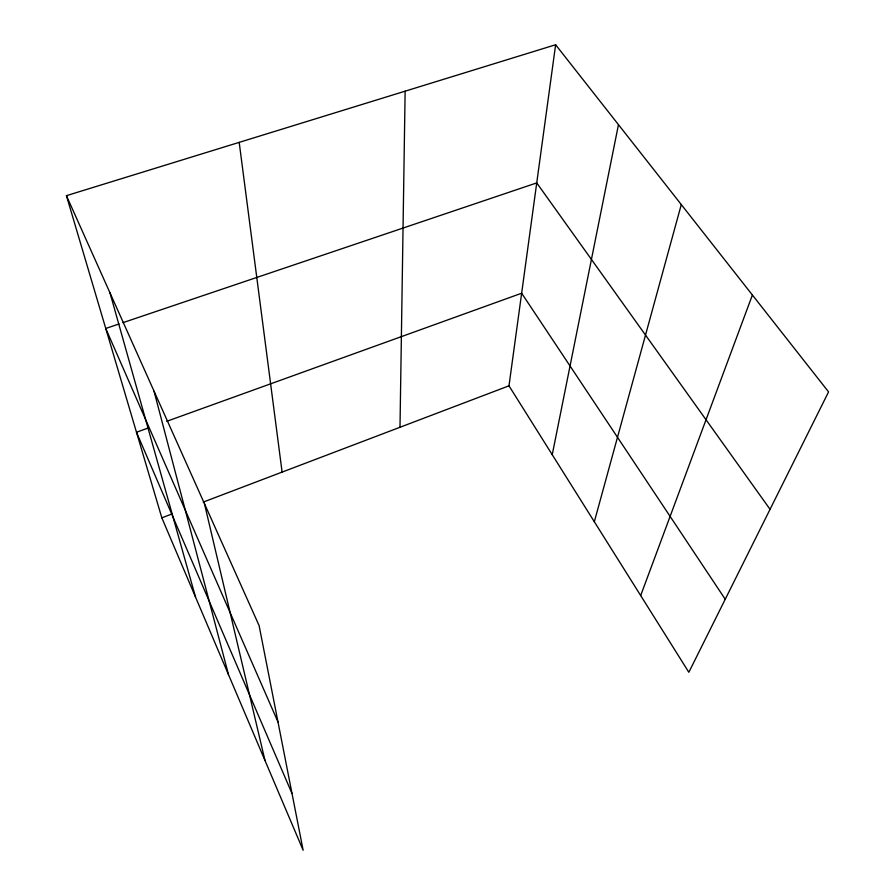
<?xml version="1.0" encoding="UTF-8"?>
<svg xmlns="http://www.w3.org/2000/svg" width="895" height="895" viewBox="0 0 895 895"><rect width="100%" height="100%" fill="white"/><g stroke="black" fill="none" stroke-linecap="round" stroke-linejoin="round"><path stroke-width="1.34" d="M399.998 427.273L405.133 91.178M555.627 44.75L828.569 391.898L688.848 672.279L508.986 385.823L555.627 44.75L66.431 195.669L161.838 517.825L303.136 850.25L259.102 625.605L66.431 195.669M552.237 454.705L618.467 124.685M594.336 521.751L681.285 204.586M640.675 595.567L752.393 295.026M161.838 517.825L172.187 513.898M203.221 502.095L508.986 385.823M148.324 427.967L136.487 432.24L292.016 793.529M166.738 421.321L521.651 293.224L725.241 599.258M119.013 323.99L105.755 328.465L277.987 721.963M122.984 322.647L536.731 182.904L770.058 509.322M110.007 292.911L195.535 597.088M154.029 391.149L228.493 674.651M204.429 503.616L264.987 760.504M239.2 142.372L282.104 472.101"/></g></svg>
